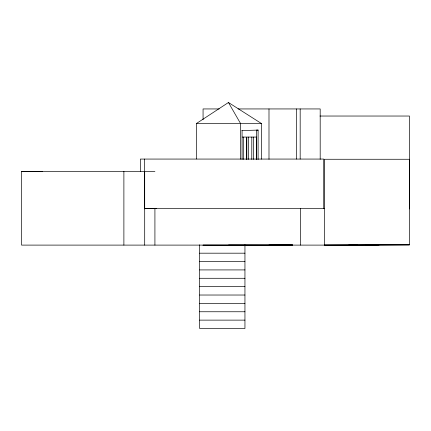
<?xml version="1.0" encoding="UTF-8"?>
<svg xmlns="http://www.w3.org/2000/svg" width="431" height="431" viewBox="0 0 431 431"><rect width="100%" height="100%" fill="white"/><g stroke="black" fill="none" stroke-linecap="round" stroke-linejoin="round"><path stroke-width="0.65" d="M154.918 171.419L21.55 171.419L21.55 245.104L352.827 245.11M123.886 245.104L123.886 171.419M144.697 171.419L144.697 245.11M292.423 244.953L268.96 245.067M379.059 244.964L324.36 245.11L324.36 159.265L409.45 159.265L409.45 208.943M144.611 208.943L144.611 159.066M292.509 244.953L292.509 245.239L203.044 245.169L292.509 245.239M196.417 158.937L196.417 123.519L228.452 102.508L261.455 123.519L261.455 159.168M241.807 130.561L258.104 130.097L258.104 159.556M348.663 245.11L409.45 244.819L409.45 116.036L319.953 116.036M324.36 245.11L409.45 244.819L365.903 244.819M219.207 108.941L203.066 108.941L203.066 119.71M238.047 108.941L320.19 108.941L320.19 159.276M196.417 123.519L261.455 123.519M258.104 130.097L256.499 130.097L256.499 159.556M242.217 137.069L246.489 137.069L246.489 159.4M21.55 171.419L42.362 171.419M324.36 208.34L144.617 208.34L156.712 208.388M349.563 244.819L356.965 244.819M199.645 253.186L244.948 253.186M199.645 261.552L244.948 261.552M199.645 269.919L244.948 269.919M199.645 278.286L244.948 278.286M199.645 286.658L244.948 286.658M199.645 295.025L244.948 295.025M199.645 303.392L244.948 303.392M199.645 311.758L244.948 311.758M199.645 320.125L244.948 320.125M228.592 245.023L292.493 245.067M228.452 102.508L240.552 123.519L240.552 159.195M323.729 208.448L323.729 159.066L140.371 159.066L140.371 171.705M300.375 208.34L300.375 245.11M300.175 108.941L300.175 159.066M296.657 108.941L296.657 159.066M268.992 108.941L268.992 159.276M256.601 159.4L256.601 137.069L246.818 137.069L246.818 159.4M253.423 137.069L253.423 159.4M251.817 137.069L251.769 159.4M248.423 137.069L248.423 159.4M244.948 244.819L244.948 328.492L199.645 328.492L199.645 244.819M243.289 137.069L243.289 159.4M242.071 130.598L242.071 159.389M154.918 208.34L154.918 245.11"/></g></svg>
